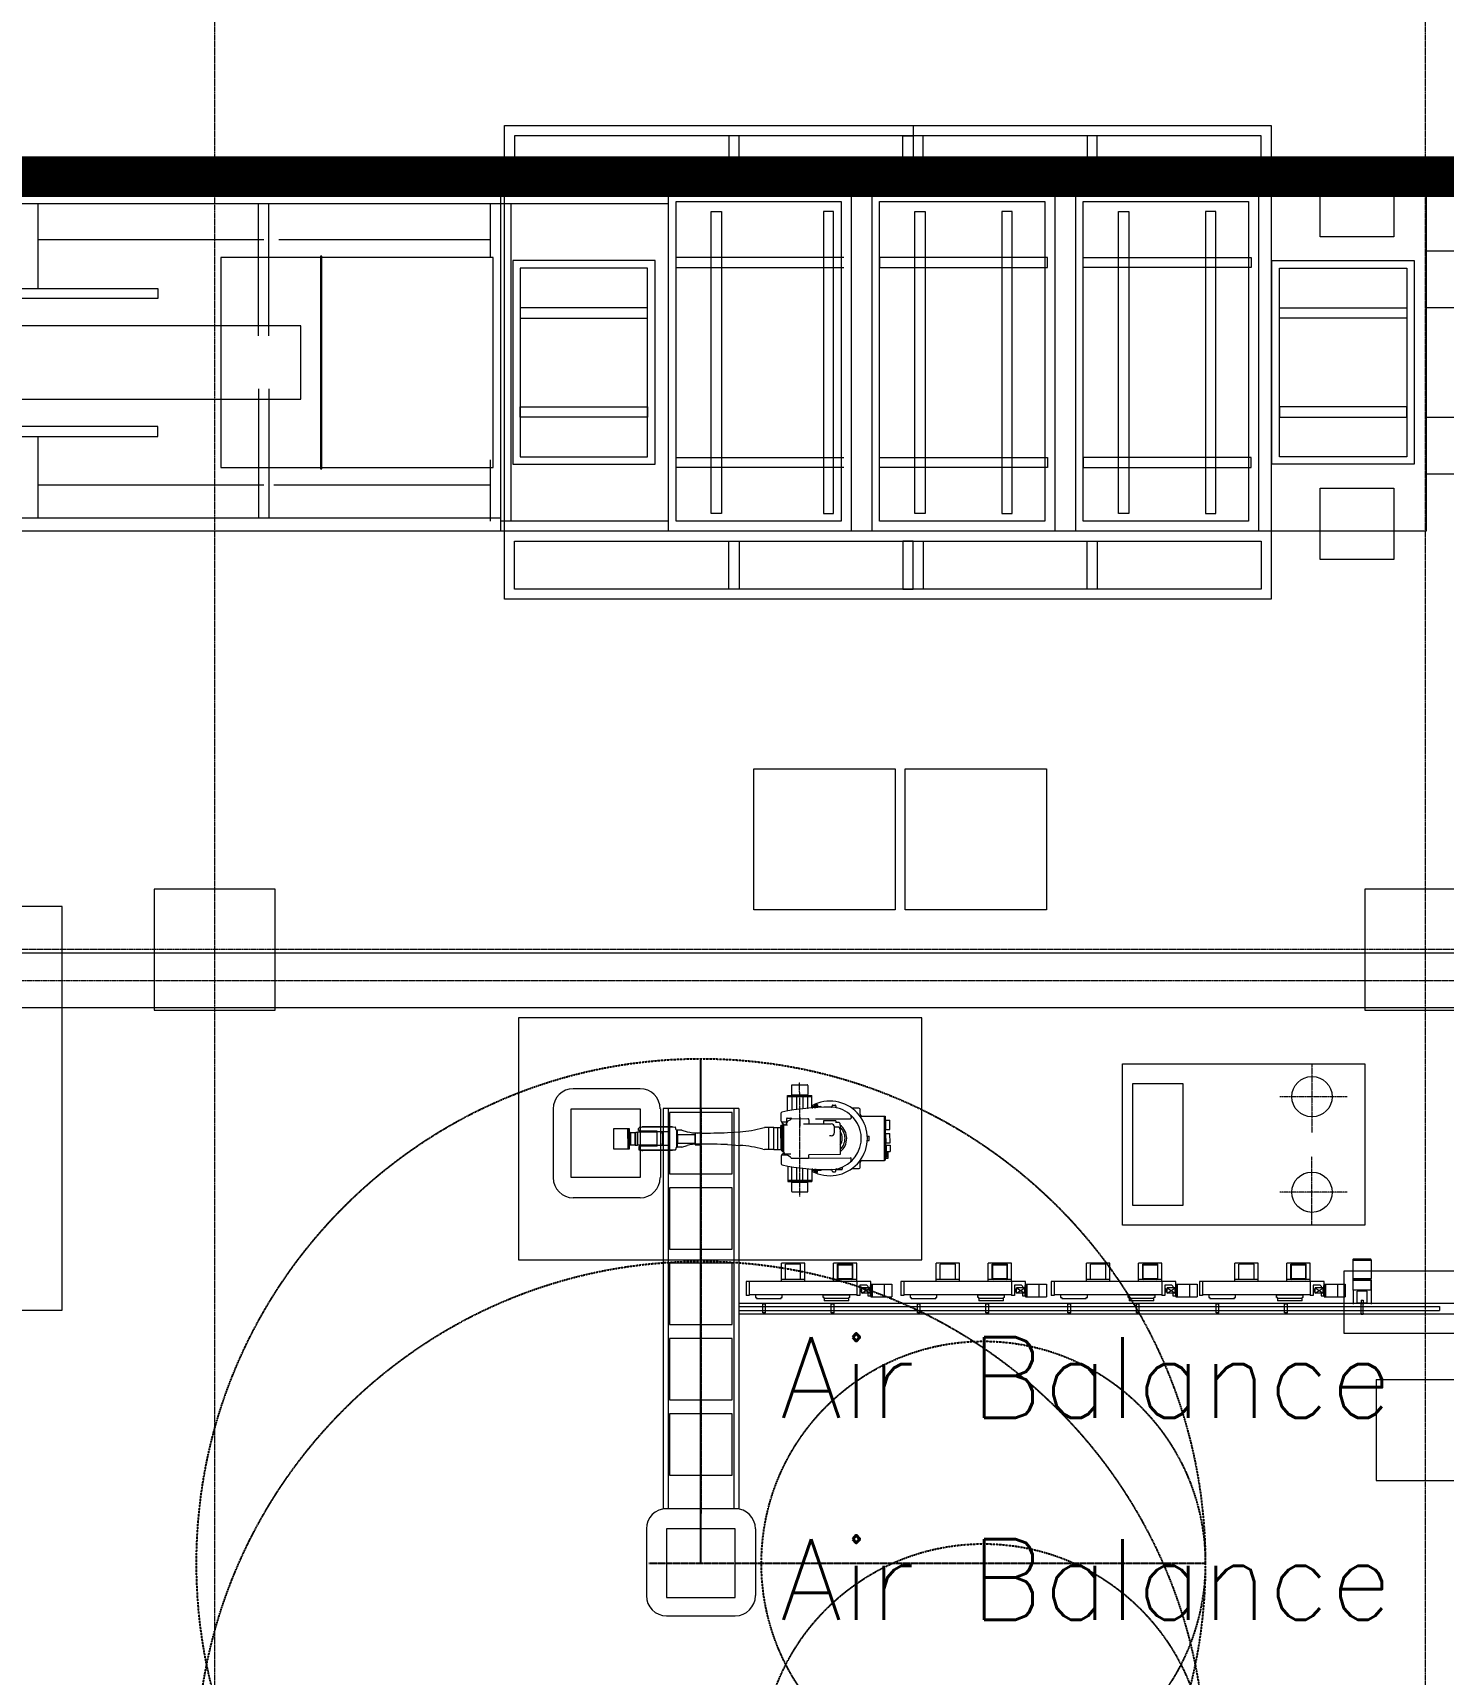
# Model space of a CAD drawing. Extents: x -59767 to 1106559, y -1290 to 1129522.
# Drawn here: x 79307 to 86297, y 285505 to 293638 of the extents above; entities that cross this region are included whole.
import ezdxf

# ---------------------------------------------------------------- set-up
doc = ezdxf.new("R2010")
doc.units = 0
doc.linetypes.add('CENTER', pattern=[2, 1.25, -0.25, 0.25, -0.25])
doc.linetypes.add('HID', pattern=[3, 2, -1])
doc.layers.add('1', color=2, linetype='CONTINUOUS')
for name, color, linetype, lineweight in [('COLUMN', 2, 'CONTINUOUS', 9), ('TEXT', 3, 'CONTINUOUS', 9), ('중간선', 5, 'CONTINUOUS', 9), ('중심선', 1, 'CENTER', 9)]:
    doc.layers.add(name, color=color, linetype=linetype, lineweight=lineweight)
doc.styles.get("Standard").update_dxf_attribs({"font": 'romans.shx', "bigfont": 'whtgtxt.shx'})

# ---------------------------------------------------------------- blocks, each defined once
blk = doc.blocks.new('column600')
at = {"layer": 'COLUMN', "linetype": 'Continuous'}
blk.add_lwpolyline([(-300, -300), (300, -300), (300, 300), (-300, 300)], close=True, dxfattribs=at)

msp = doc.modelspace()

# ---------------------------------------------------------------- linework, layer by layer
at = {"layer": '1', "linetype": 'HID'}
msp.add_line((82618.3, 286054.4), (82618.3, 288554.4, -1), dxfattribs=at)
at = {"layer": '1', "linetype": 'CENTER', "lineweight": -3}
msp.add_line((82360.5, 286054.4), (85118.3, 286054.4), dxfattribs=at)
at = {"layer": '1', "linetype": 'HID', "ltscale": 0.5}
for centre, radius in [((82618.3, 286054.4), 2500), ((82618.3, 285050.5), 2500), ((84018.3, 286054.4), 1100), ((84018.3, 285050.5), 1100)]:
    msp.add_circle(centre, radius, dxfattribs=at)
at = {"layer": '중간선'}
for p, q in [((83669.9, 293177.9), (83669.9, 292840.4)), ((83719.9, 293010.8), (83719.9, 293127.9)), ((83719.9, 292890.4), (83719.9, 293010.8)), ((81626.2, 292790.4), (78567.4, 292790.4)), ((79332.4, 292790.4), (79332.4, 292371.6)), ((80426.2, 292135.7), (80426.2, 292790.4)), ((80476.2, 292135.7), (80476.2, 292790.4)), ((81576.2, 292524.8), (81576.2, 292790.4)), ((81626.2, 291168.5), (81626.2, 292840.4)), ((82457.4, 292790.4), (81626.2, 292790.4)), ((81676.2, 292790.4), (81676.2, 291218.5)), ((82669.9, 291256), (82669.9, 292752.9)), ((82669.9, 292752.9), (82719.9, 292752.9)), ((82719.9, 292752.9), (82719.9, 291256)), ((83226.2, 292752.9), (83226.2, 291256)), ((83276.2, 292752.9), (83226.2, 292752.9)), ((83276.2, 291256), (83276.2, 292752.9)), ((80451.2, 292612.3), (79332.4, 292612.3)), ((81576.2, 292612.3), (80526.2, 292612.3)), ((83326.2, 292524.8), (82494.9, 292524.8)), ((82494.9, 292474.8), (83326.2, 292474.8)), ((81626.2, 291218.5), (81626.2, 291974.8)), ((80426.2, 291873.2), (80426.2, 291232.4)), ((80476.2, 291873.2), (80476.2, 291232.4)), ((79332.4, 291637.3), (79332.4, 291232.4)), ((81576.2, 291218.5), (81576.2, 291521.7)), ((82494.9, 291534.2), (83326.2, 291534.2)), ((83326.2, 291484.2), (82494.9, 291484.2)), ((80451.2, 291396.7), (79332.4, 291396.7)), ((81576.2, 291396.7), (80501.2, 291396.7)), ((82719.9, 291256), (82669.9, 291256)), ((83226.2, 291256), (83276.2, 291256)), ((81626.2, 291232.4), (78567.4, 291232.4)), ((82457.4, 291218.5), (81626.2, 291218.5)), ((83719.9, 291118.5), (83719.9, 290998.2)), ((83719.9, 290998.2), (83719.9, 290881)), ((84708.2, 288529.6), (85908.2, 288529.6)), ((84708.2, 287729.6), (84708.2, 288529.6)), ((85908.2, 288529.6), (85908.2, 287729.6)), ((82316.7, 288406), (81985.9, 288406)), ((83067.7, 288422.4), (83067.8, 288376.4)), ((83069.7, 288424.4), (83145.7, 288424.5)), ((83147.7, 288422.5), (83147.8, 288376.5)), ((83047.8, 288372.4), (83167.8, 288372.6)), ((83047.8, 288372.4), (83167.8, 288372.6)), ((83047.9, 288295.8), (83047.8, 288372.4)), ((83047.8, 288366.4), (83167.8, 288366.6)), ((83148.3, 288372.5), (83067.3, 288372.4)), ((83067.8, 288376.4), (83147.8, 288376.5)), ((83068.3, 288376.4), (83068.3, 288372.4)), ((83068.8, 288372.4), (83068.9, 288299.4)), ((83092.8, 288366.4), (83092.9, 288303)), ((83122.8, 288366.5), (83122.9, 288306.9)), ((83146.8, 288372.5), (83146.9, 288309.4)), ((83147.3, 288376.5), (83147.3, 288372.5)), ((83167.9, 288311.2), (83167.8, 288372.6)), ((83167.9, 288317.1), (83179.9, 288317.1)), ((83179.9, 288326.6), (83180.1, 288326.6)), ((83179.9, 288326.6), (83179.9, 288312.6)), ((83180.9, 288326.6), (83180.9, 288312.6)), ((83184.9, 288326.6), (83184.9, 288312.6)), ((83185.7, 288326.6), (83190.1, 288326.6)), ((83190.9, 288326.6), (83190.9, 288312.6)), ((83194.9, 288326.6), (83194.9, 288313)), ((83195.7, 288326.6), (83195.9, 288326.6)), ((83195.9, 288326.6), (83195.9, 288313)), ((83195.9, 288317.1), (83211.4, 288317.2)), ((83268.9, 288321.8), (83268.9, 288319.6)), ((83271.9, 288324.8), (83283.9, 288324.8)), ((83286.9, 288321.8), (83286.9, 288316.1)), ((81885.9, 288306), (81885.9, 287965.4)), ((82417.4, 288306), (82417.4, 287965.4)), ((82430.8, 288307.5), (82430.8, 286325.5)), ((82805.8, 288307.5), (82430.8, 288307.5)), ((82455.8, 288307.5), (82455.8, 286325.5)), ((82780.8, 288307.5), (82780.8, 286325.5)), ((82805.8, 288307.5), (82805.8, 286325.5)), ((83016, 288245.7), (83016, 288285.6)), ((83019.2, 288241), (83041.7, 288241.1)), ((83019.6, 288238), (83033, 288226.8)), ((83045.7, 288240.8), (83037.8, 288226.8)), ((83043.3, 288257.4), (83043.3, 288237.4)), ((83046.3, 288260.4), (83064.3, 288260.4)), ((83061.7, 288251.6), (83049.4, 288244.5)), ((83067.3, 288257.4), (83067.3, 288257.3)), ((83068, 288257.4), (83148, 288257.5)), ((83108, 288264.8), (83108.1, 288220.9)), ((83153, 288252.5), (83153.1, 288232.5)), ((83179.9, 288314.6), (83195.9, 288314.6)), ((83179.9, 288312.6), (83188.7, 288312.6)), ((83186.7, 288256.6), (83360, 288256.9)), ((83287.8, 288246.8), (83225.8, 288246.7)), ((83225.8, 288246.7), (83225.8, 288243.2)), ((83225.8, 288243.2), (83225.8, 288232.1)), ((83303.5, 288237.8), (83286.7, 288237.8)), ((83287.8, 288246.8), (83287.8, 288243.3)), ((83287.8, 288243.3), (83287.8, 288237.3)), ((83363, 288264.8), (83363, 288259.9)), ((83397.9, 288310), (83366.2, 288309.9)), ((83406.7, 288270), (83528, 288270.2)), ((83408, 288280), (83407.9, 288300)), ((83528.4, 288050.2), (83528, 288270.2)), ((83528, 288269.2), (83531.2, 288269.2)), ((83531.2, 288269.2), (83531.2, 288242.9)), ((83531.2, 288256.6), (83533.2, 288256.6)), ((83531.2, 288242.9), (83531.5, 288072.9)), ((83533.4, 288130.6), (83533.2, 288256.6)), ((83533.2, 288251.7), (83535.5, 288251.7)), ((83535.6, 288200.7), (83535.5, 288251.7)), ((83535.5, 288249.3), (83555.4, 288249.3)), ((83555.5, 288203.2), (83555.4, 288249.3)), ((82264.8, 288207.9), (82184.8, 288207.8)), ((82184.8, 288207.8), (82185, 288107.8)), ((82255.1, 288207.9), (82255.3, 288107.9)), ((82261.1, 288207.9), (82255.1, 288207.9)), ((82261.1, 288207.9), (82261.3, 288107.9)), ((82265, 288107.9), (82264.8, 288207.9)), ((82264.9, 288190.4), (82267.1, 288190.5)), ((82264.9, 288185.4), (82267.1, 288185.5)), ((82267.1, 288190.5), (82267.3, 288125.5)), ((82267.2, 288177), (82267.7, 288177)), ((82267.6, 288182.7), (82271.6, 288182.7)), ((82267.6, 288182.7), (82267.7, 288133.2)), ((82267.7, 288177), (82267.6, 288182.7)), ((82271.6, 288189), (82292.1, 288189)), ((82271.7, 288127), (82271.6, 288189)), ((82292.1, 288189.5), (82296.1, 288189.5)), ((82292.2, 288126.5), (82292.1, 288189.5)), ((82296.1, 288190), (82304.1, 288190)), ((82296.2, 288126), (82296.1, 288190)), ((82399.1, 288190.7), (82304.1, 288190.5)), ((82304.1, 288190.5), (82304.2, 288125.6)), ((82310.6, 288209), (82309.4, 288209)), ((82309.4, 288199), (82309.4, 288209)), ((82310.6, 288199), (82309.4, 288199)), ((82310.6, 288201), (82310.6, 288209.9)), ((82310.6, 288201), (82310.6, 288199)), ((82310.8, 288211.2), (82311.5, 288213.9)), ((82491.4, 288214.9), (82312.3, 288214.5)), ((82400.6, 288196.2), (82313.6, 288196)), ((82323.1, 288214.6), (82327.8, 288217.3)), ((82327.1, 288192.1), (82389.1, 288192.2)), ((82327.1, 288190.5), (82327.1, 288192.1)), ((82475.9, 288217.5), (82327.8, 288217.3)), ((82328.1, 288196.1), (82328.1, 288195.1)), ((82328.1, 288195.1), (82388.1, 288195.2)), ((82328.9, 288195.1), (82328.9, 288192.1)), ((82387.4, 288195.2), (82387.4, 288192.2)), ((82388.1, 288196.2), (82388.1, 288195.2)), ((82389.1, 288190.6), (82389.1, 288192.2)), ((82400.1, 288189.7), (82400.2, 288125.7)), ((82401.6, 288193.7), (82401.6, 288195.2)), ((82465, 288192.8), (82402.6, 288192.7)), ((82428.1, 288182.7), (82428.2, 288133.7)), ((82480.6, 288214.8), (82475.9, 288217.5)), ((82495.5, 288202.1), (82492.2, 288214.3)), ((82497.1, 288200.1), (82497.3, 288116.6)), ((82497.1, 288199.9), (82501.1, 288199.9)), ((82523.9, 288199.9), (82501.1, 288199.9)), ((82501.1, 288199.9), (82501.3, 288116.9)), ((82501.1, 288199.9), (82501.3, 288116.9)), ((82501.3, 288116.9), (82501.1, 288199.9)), ((82523.9, 288199.9), (82550.7, 288192.8)), ((82614.6, 288186.1), (82602.5, 288186.1)), ((82614.6, 288186.1), (82614.9, 288186.1)), ((82750.4, 288188.3), (82812.4, 288192.7)), ((82925.8, 288211.9), (82934.1, 288214.2)), ((82925.8, 288211.9), (82934.1, 288214.2)), ((82979.1, 288214.2), (82934.1, 288214.2)), ((82952.6, 288214.2), (82952.8, 288104.2)), ((82979.3, 288104.2), (82979.1, 288214.2)), ((82980.1, 288201.2), (82979.1, 288201.2)), ((82980.1, 288214.2), (83015.1, 288214.3)), ((82980.1, 288214.2), (83015.1, 288214.3)), ((82980.3, 288104.2), (82980.1, 288214.2)), ((82980.3, 288104.2), (82980.1, 288214.2)), ((82999.6, 288214.3), (83015.1, 288214.3)), ((82999.8, 288104.3), (82999.6, 288214.3)), ((83021.6, 288220.3), (83014.1, 288220.3)), ((83014.1, 288220.3), (83014.1, 288214.3)), ((83014.6, 288220.5), (83021.6, 288220.5)), ((83014.6, 288220.3), (83014.6, 288220.5)), ((83015.1, 288220.5), (83015.1, 288224.3)), ((83021.6, 288224.3), (83015.1, 288224.3)), ((83015.1, 288216.8), (83021.6, 288216.8)), ((83015.1, 288214.3), (83015.1, 288216.8)), ((83015.1, 288214.3), (83015.1, 288216.8)), ((83015.3, 288101.8), (83015.1, 288216.8)), ((83015.1, 288214.3), (83015.3, 288101.8)), ((83028.6, 288225.8), (83021.6, 288225.8)), ((83021.6, 288225.8), (83021.8, 288092.8)), ((83021.6, 288225.8), (83021.8, 288092.8)), ((83028.6, 288226.8), (83047.6, 288226.9)), ((83028.8, 288091.7), (83028.6, 288226.8)), ((83127.4, 288232), (83264.4, 288232.2)), ((83264.5, 288172.2), (83255.5, 288172.2)), ((83280.4, 288188.3), (83280.4, 288216.3)), ((83296.1, 288215.8), (83280.4, 288215.8)), ((83307.7, 288222.8), (83307.8, 288207.2)), ((83308.1, 288203.8), (83308.3, 288079.3)), ((83442.8, 288171.1), (83452.7, 288171.1)), ((83452.7, 288149.1), (83452.7, 288171.1)), ((83533.3, 288200.7), (83535.6, 288200.7)), ((83533.3, 288185.7), (83535.6, 288185.7)), ((83535.6, 288203.2), (83555.5, 288203.2)), ((83535.7, 288134.7), (83535.6, 288185.7)), ((83535.6, 288183.3), (83555.5, 288183.3)), ((83555.6, 288137.2), (83555.5, 288183.3)), ((82185, 288107.8), (82265, 288107.9)), ((82261.3, 288107.9), (82255.3, 288107.9)), ((82265, 288125.4), (82267.3, 288125.5)), ((82267.2, 288139), (82267.7, 288139)), ((82267.7, 288133.2), (82271.7, 288133.2)), ((82271.7, 288127), (82292.2, 288127)), ((82292.2, 288126.5), (82296.2, 288126.5)), ((82296.2, 288126), (82304.2, 288126)), ((82400.2, 288125.7), (82304.2, 288125.5)), ((82310.8, 288118), (82310.8, 288106.2)), ((82311, 288104.9), (82311.7, 288102.1)), ((82491.6, 288101.9), (82312.5, 288101.5)), ((82400.8, 288121.2), (82313.8, 288121)), ((82323.3, 288101.6), (82328, 288098.9)), ((82327.2, 288125.6), (82327.3, 288124.1)), ((82327.3, 288124.1), (82389.3, 288124.2)), ((82476.1, 288099.1), (82328, 288098.9)), ((82328.3, 288124.1), (82328.3, 288121.1)), ((82388.3, 288124.2), (82388.3, 288121.2)), ((82389.2, 288125.7), (82389.3, 288124.2)), ((82401.8, 288122.7), (82401.8, 288122.2)), ((82465.1, 288123.8), (82402.8, 288123.7)), ((82480.8, 288101.8), (82476.1, 288099.1)), ((82495.6, 288114.6), (82492.4, 288102.5)), ((82497.3, 288116.9), (82501.3, 288116.9)), ((82524, 288116.9), (82501.3, 288116.9)), ((82524, 288116.9), (82550.8, 288124.1)), ((82614.7, 288131.1), (82602.6, 288131.1)), ((82750.5, 288129.4), (82812.5, 288125.2)), ((82926, 288106.4), (82934.3, 288104.2)), ((82979.3, 288104.2), (82934.3, 288104.2)), ((82980.3, 288117.2), (82979.3, 288117.2)), ((82980.3, 288104.2), (83015.3, 288104.3)), ((83015.3, 288101.8), (83021.8, 288101.8)), ((83016.3, 288072.9), (83016.4, 288033.2)), ((83018.6, 288077.6), (83046.2, 288077.6)), ((83019.9, 288080.6), (83030.7, 288089.7)), ((83028.8, 288092.8), (83021.8, 288092.8)), ((83028.8, 288092.8), (83021.8, 288092.8)), ((83030.8, 288088.8), (83030.8, 288081.3)), ((83063.8, 288081.4), (83030.8, 288081.3)), ((83046, 288077.9), (83044, 288081.4)), ((83062.1, 288067.1), (83049.7, 288074.2)), ((83308.3, 288079.3), (83153.3, 288079)), ((83153.4, 288066.5), (83153.3, 288079)), ((83442.9, 288149.1), (83452.7, 288149.1)), ((83531.4, 288130.6), (83533.4, 288130.6)), ((83531.4, 288127.7), (83535.7, 288127.7)), ((83531.5, 288092.7), (83535.8, 288092.7)), ((83531.5, 288088.2), (83538.5, 288088.2)), ((83531.5, 288082.7), (83538.5, 288082.7)), ((83531.5, 288072.9), (83531.6, 288051.2)), ((83531.5, 288071.7), (83538.5, 288071.8)), ((83533, 288127.7), (83533.1, 288092.7)), ((83533.4, 288134.7), (83535.7, 288134.7)), ((83535.7, 288137.2), (83555.6, 288137.2)), ((83535.7, 288127.7), (83535.8, 288092.7)), ((83535.8, 288126.2), (83555.7, 288126.3)), ((83535.8, 288094.2), (83555.7, 288094.3)), ((83535.8, 288092.8), (83546.5, 288092.8)), ((83538.5, 288088.2), (83538.6, 288066.3)), ((83538.5, 288085), (83546.5, 288085.1)), ((83538.5, 288083.2), (83538.5, 288077.2)), ((83546.5, 288077.3), (83546.5, 288092.8)), ((83546.6, 288061.7), (83546.5, 288077.3)), ((83555.7, 288126.3), (83555.7, 288094.3)), ((83048.4, 288022.9), (83048.6, 287946.4)), ((83068.4, 288061.4), (83148.4, 288061.5)), ((83069.6, 287946.4), (83069.4, 288019.4)), ((83093.6, 287952.4), (83093.4, 288015.8)), ((83123.6, 287952.5), (83123.5, 288012.1)), ((83147.6, 287946.5), (83147.5, 288009.7)), ((83151.4, 288062.5), (83360.4, 288062.9)), ((83168.5, 288008), (83168.6, 287946.6)), ((83168.5, 288002.1), (83180.5, 288002.1)), ((83180.5, 287992.6), (83180.5, 288006.6)), ((83180.5, 288006.6), (83189.2, 288006.6)), ((83180.5, 288004.6), (83196.5, 288004.6)), ((83180.5, 287992.6), (83180.7, 287992.6)), ((83181.5, 287992.6), (83181.5, 288006.6)), ((83185.5, 287992.6), (83185.5, 288006.6)), ((83186.3, 287992.6), (83190.7, 287992.6)), ((83191.5, 287992.6), (83191.5, 288006.6)), ((83195.5, 287992.6), (83195.5, 288006.3)), ((83196.3, 287992.6), (83196.5, 287992.6)), ((83196.5, 287992.6), (83196.5, 288006.2)), ((83196.5, 288002.1), (83212, 288002.2)), ((83267.6, 288003.8), (83215.5, 288003.7)), ((83265.5, 288004.8), (83216.3, 288004.7)), ((83269.5, 287997.8), (83269.5, 287999.9)), ((83272.5, 287994.8), (83284.5, 287994.8)), ((83314.5, 288003.8), (83287.5, 288003.8)), ((83287.5, 287997.8), (83287.5, 288003.4)), ((83315.5, 288004.8), (83287.6, 288004.8)), ((83314.5, 288004.8), (83314.5, 288003.8)), ((83318.5, 288014.1), (83318.5, 288007.8)), ((83363.4, 288055), (83363.4, 288059.9)), ((83366.7, 288009.9), (83398.5, 288010)), ((83407.1, 288050), (83528.4, 288050.2)), ((83408.4, 288020), (83408.4, 288040)), ((83528.4, 288051.2), (83531.6, 288051.2)), ((83531.6, 288066.3), (83538.6, 288066.3)), ((83531.6, 288061.6), (83546.6, 288061.7)), ((83538.6, 288069.4), (83546.6, 288069.5)), ((83048.6, 287952.4), (83168.6, 287952.6)), ((83048.6, 287946.4), (83168.6, 287946.6)), ((83048.6, 287946.4), (83168.6, 287946.6)), ((83068.6, 287942.4), (83148.6, 287942.5)), ((83068.7, 287896.4), (83068.6, 287942.4)), ((83069.1, 287942.4), (83069.1, 287946.4)), ((83148.1, 287942.5), (83148.1, 287946.5)), ((83148.7, 287896.5), (83148.6, 287942.5)), ((82316.7, 287865.4), (81985.9, 287865.4)), ((83070.7, 287894.4), (83146.7, 287894.5)), ((85908.2, 287729.6), (84708.2, 287729.6)), ((83017.7, 287451), (83017.7, 287541)), ((83132.7, 287541), (83017.7, 287541)), ((83037.7, 287461), (83037.7, 287536)), ((83112.7, 287536), (83037.7, 287536)), ((83112.7, 287461), (83112.7, 287536)), ((83132.7, 287451), (83132.7, 287541)), ((83390.9, 287541), (83275.9, 287541)), ((83275.9, 287451), (83275.9, 287541)), ((83295.9, 287461), (83295.9, 287536)), ((83370.9, 287536), (83295.9, 287536)), ((83298.2, 287465.6), (83298.2, 287531.4)), ((83300.5, 287533.7), (83366.3, 287533.7)), ((83368.6, 287531.4), (83368.6, 287465.6)), ((83370.9, 287461), (83370.9, 287536)), ((83390.9, 287451), (83390.9, 287541)), ((83784.4, 287451), (83784.4, 287541)), ((83899.4, 287541), (83784.4, 287541)), ((83804.4, 287461), (83804.4, 287536)), ((83879.4, 287536), (83804.4, 287536)), ((83879.4, 287461), (83879.4, 287536)), ((83899.4, 287451), (83899.4, 287541)), ((84157.5, 287541), (84042.5, 287541)), ((84042.5, 287451), (84042.5, 287541)), ((84062.5, 287461), (84062.5, 287536)), ((84137.5, 287536), (84062.5, 287536)), ((84064.8, 287465.6), (84064.8, 287531.4)), ((84067.1, 287533.7), (84132.9, 287533.7)), ((84135.2, 287531.4), (84135.2, 287465.6)), ((84137.5, 287461), (84137.5, 287536)), ((84157.5, 287451), (84157.5, 287541)), ((84529.9, 287451), (84529.9, 287541)), ((84644.9, 287541), (84529.9, 287541)), ((84549.9, 287461), (84549.9, 287536)), ((84624.9, 287536), (84549.9, 287536)), ((84624.9, 287461), (84624.9, 287536)), ((84644.9, 287451), (84644.9, 287541)), ((84903, 287541), (84788, 287541)), ((84788, 287451), (84788, 287541)), ((84808, 287461), (84808, 287536)), ((84883, 287536), (84808, 287536)), ((84810.3, 287465.6), (84810.3, 287531.4)), ((84812.6, 287533.7), (84878.4, 287533.7)), ((84880.7, 287531.4), (84880.7, 287465.6)), ((84883, 287461), (84883, 287536)), ((84903, 287451), (84903, 287541)), ((85264.7, 287451), (85264.7, 287541)), ((85379.7, 287541), (85264.7, 287541)), ((85284.7, 287461), (85284.7, 287536)), ((85359.7, 287536), (85284.7, 287536)), ((85359.7, 287461), (85359.7, 287536)), ((85379.7, 287451), (85379.7, 287541)), ((85637.8, 287541), (85522.8, 287541)), ((85522.8, 287451), (85522.8, 287541)), ((85542.8, 287461), (85542.8, 287536)), ((85617.8, 287536), (85542.8, 287536)), ((85545.1, 287465.6), (85545.1, 287531.4)), ((85547.4, 287533.7), (85613.2, 287533.7)), ((85615.5, 287531.4), (85615.5, 287465.6)), ((85617.8, 287461), (85617.8, 287536)), ((85637.8, 287451), (85637.8, 287541)), ((85851, 287464.7), (85851, 287556.7)), ((85851, 287556.7), (85940, 287556.7)), ((85851.5, 287560.7), (85853.5, 287562.7)), ((85851.5, 287556.7), (85851.5, 287560.7)), ((85851.5, 287560.7), (85939.5, 287560.7)), ((85853.5, 287562.7), (85937.5, 287562.7)), ((85937.5, 287562.7), (85939.5, 287560.7)), ((85939.5, 287560.7), (85939.5, 287556.7)), ((85940, 287556.7), (85940, 287464.7)), ((83258.9, 287451), (82842.1, 287451)), ((82842.1, 287451), (82842.1, 287382)), ((82857.1, 287451), (82857.1, 287382)), ((83132.7, 287461), (83017.7, 287461)), ((83132.7, 287451), (83017.7, 287451)), ((83460.9, 287451), (83258.9, 287451)), ((83390.9, 287461), (83275.9, 287461)), ((83390.9, 287451), (83275.9, 287451)), ((83366.3, 287463.3), (83300.5, 287463.3)), ((83390.9, 287451), (83390.9, 287382)), ((83405.9, 287433), (83405.9, 287382)), ((83440.9, 287433), (83405.9, 287433)), ((83445.9, 287428), (83440.9, 287433)), ((83445.9, 287428), (83445.9, 287418.5)), ((83457.9, 287431), (83460.9, 287431)), ((83457.9, 287431), (83457.9, 287381)), ((83459.9, 287430.8), (83468.2, 287430.8)), ((83460.9, 287379), (83460.9, 287451)), ((83460.9, 287437), (83460.9, 287375)), ((83460.9, 287437), (83565.4, 287437)), ((83466.9, 287437), (83466.9, 287375)), ((83527.4, 287437), (83527.4, 287375)), ((83565.4, 287437), (83565.4, 287375)), ((84025.5, 287451), (83608.7, 287451)), ((83608.7, 287451), (83608.7, 287382)), ((83623.7, 287451), (83623.7, 287382)), ((83899.4, 287461), (83784.4, 287461)), ((83899.4, 287451), (83784.4, 287451)), ((84227.5, 287451), (84025.5, 287451)), ((84157.5, 287461), (84042.5, 287461)), ((84157.5, 287451), (84042.5, 287451)), ((84132.9, 287463.3), (84067.1, 287463.3)), ((84157.5, 287451), (84157.5, 287382)), ((84172.5, 287433), (84172.5, 287382)), ((84207.5, 287433), (84172.5, 287433)), ((84212.5, 287428), (84207.5, 287433)), ((84212.5, 287428), (84212.5, 287418.5)), ((84224.5, 287431), (84227.5, 287431)), ((84224.5, 287431), (84224.5, 287381)), ((84226.5, 287430.8), (84234.8, 287430.8)), ((84227.5, 287379), (84227.5, 287451)), ((84227.5, 287437), (84227.5, 287375)), ((84227.5, 287437), (84332, 287437)), ((84233.5, 287437), (84233.5, 287375)), ((84294, 287437), (84294, 287375)), ((84332, 287437), (84332, 287375)), ((84771, 287451), (84354.2, 287451)), ((84354.2, 287451), (84354.2, 287382)), ((84369.2, 287451), (84369.2, 287382)), ((84644.9, 287461), (84529.9, 287461)), ((84644.9, 287451), (84529.9, 287451)), ((84973, 287451), (84771, 287451)), ((84903, 287461), (84788, 287461)), ((84903, 287451), (84788, 287451)), ((84878.4, 287463.3), (84812.6, 287463.3)), ((84903, 287451), (84903, 287382)), ((84918, 287433), (84918, 287382)), ((84953, 287433), (84918, 287433)), ((84958, 287428), (84953, 287433)), ((84958, 287428), (84958, 287418.5)), ((84970, 287431), (84973, 287431)), ((84970, 287431), (84970, 287381)), ((84972, 287430.8), (84980.3, 287430.8)), ((84973, 287379), (84973, 287451)), ((84973, 287437), (84973, 287375)), ((84973, 287437), (85077.5, 287437)), ((84979, 287437), (84979, 287375)), ((85039.5, 287437), (85039.5, 287375)), ((85077.5, 287437), (85077.5, 287375)), ((85505.8, 287451), (85089, 287451)), ((85089, 287451), (85089, 287382)), ((85104, 287451), (85104, 287382)), ((85379.7, 287461), (85264.7, 287461)), ((85379.7, 287451), (85264.7, 287451)), ((85707.8, 287451), (85505.8, 287451)), ((85637.8, 287461), (85522.8, 287461)), ((85637.8, 287451), (85522.8, 287451)), ((85613.2, 287463.3), (85547.4, 287463.3)), ((85637.8, 287451), (85637.8, 287382)), ((85652.8, 287433), (85652.8, 287382)), ((85687.8, 287433), (85652.8, 287433)), ((85692.8, 287428), (85687.8, 287433)), ((85692.8, 287428), (85692.8, 287418.5)), ((85704.8, 287431), (85707.8, 287431)), ((85704.8, 287431), (85704.8, 287381)), ((85706.8, 287430.8), (85715.1, 287430.8)), ((85707.8, 287379), (85707.8, 287451)), ((85707.8, 287437), (85707.8, 287375)), ((85707.8, 287437), (85812.3, 287437)), ((85713.8, 287437), (85713.8, 287375)), ((85774.3, 287437), (85774.3, 287375)), ((85812.3, 287437), (85812.3, 287375)), ((85850.5, 287457.7), (85850.5, 287464.7)), ((85850.5, 287464.7), (85940.5, 287464.7)), ((85940.5, 287457.7), (85850.5, 287457.7)), ((85850.5, 287407.7), (85850.5, 287456.7)), ((85850.5, 287456.7), (85940.5, 287456.7)), ((85851.5, 287456.7), (85851.5, 287457.7)), ((85851.5, 287457.7), (85939.5, 287457.7)), ((85939.5, 287456.7), (85939.5, 287457.7)), ((85940.5, 287457.7), (85940.5, 287464.7)), ((85940.5, 287407.7), (85940.5, 287456.7)), ((85940.5, 287456.7), (85940.5, 287407.7)), ((82857.1, 287382), (82842.1, 287382)), ((83390.9, 287385), (82857.1, 287385)), ((83021.8, 287384), (82888.8, 287384)), ((82888.8, 287384), (82888.8, 287372)), ((82888.8, 287372), (82894.3, 287372)), ((82894.3, 287372), (82894.3, 287367)), ((82894.3, 287367), (83016.3, 287367)), ((83016.3, 287372), (83021.8, 287372)), ((83016.3, 287367), (83016.3, 287372)), ((83021.8, 287372), (83021.8, 287384)), ((83224.1, 287384), (83357.1, 287384)), ((83224.1, 287372), (83224.1, 287384)), ((83229.6, 287372), (83224.1, 287372)), ((83229.6, 287367), (83229.6, 287372)), ((83351.6, 287367), (83229.6, 287367)), ((83229.6, 287367), (83229.6, 287355)), ((83351.6, 287355), (83229.6, 287355)), ((83357.1, 287372), (83351.6, 287372)), ((83351.6, 287367), (83351.6, 287372)), ((83351.6, 287355), (83351.6, 287367)), ((83357.1, 287372), (83357.1, 287384)), ((83405.9, 287382), (83390.9, 287382)), ((83409.9, 287414), (83405.9, 287414)), ((83409.9, 287398), (83405.9, 287398)), ((83409.9, 287414), (83409.9, 287398)), ((83416.4, 287410), (83409.9, 287410)), ((83416.4, 287402), (83409.9, 287402)), ((83416.4, 287393.5), (83416.4, 287418.5)), ((83416.4, 287393.5), (83456.4, 287418.5)), ((83416.4, 287418.5), (83456.4, 287393.5)), ((83445.9, 287393.5), (83445.9, 287379)), ((83445.9, 287379), (83460.9, 287379)), ((83456.4, 287393.5), (83456.4, 287418.5)), ((83456.4, 287413), (83457.9, 287413)), ((83456.4, 287399), (83457.9, 287399)), ((83457.9, 287381), (83460.9, 287381)), ((83460.9, 287375), (83565.4, 287375)), ((83623.7, 287382), (83608.7, 287382)), ((84157.5, 287385), (83623.7, 287385)), ((83788.4, 287384), (83655.4, 287384)), ((83655.4, 287384), (83655.4, 287372)), ((83655.4, 287372), (83660.9, 287372)), ((83660.9, 287372), (83660.9, 287367)), ((83660.9, 287367), (83782.9, 287367)), ((83782.9, 287372), (83788.4, 287372)), ((83782.9, 287367), (83782.9, 287372)), ((83788.4, 287372), (83788.4, 287384)), ((83990.7, 287384), (84123.7, 287384)), ((83990.7, 287372), (83990.7, 287384)), ((83996.2, 287372), (83990.7, 287372)), ((83996.2, 287367), (83996.2, 287372)), ((84118.2, 287367), (83996.2, 287367)), ((83996.2, 287367), (83996.2, 287355)), ((84118.2, 287355), (83996.2, 287355)), ((84123.7, 287372), (84118.2, 287372)), ((84118.2, 287367), (84118.2, 287372)), ((84118.2, 287355), (84118.2, 287367)), ((84123.7, 287372), (84123.7, 287384)), ((84172.5, 287382), (84157.5, 287382)), ((84176.5, 287414), (84172.5, 287414)), ((84176.5, 287398), (84172.5, 287398)), ((84176.5, 287414), (84176.5, 287398)), ((84183, 287410), (84176.5, 287410)), ((84183, 287402), (84176.5, 287402)), ((84183, 287393.5), (84183, 287418.5)), ((84183, 287393.5), (84223, 287418.5)), ((84183, 287418.5), (84223, 287393.5)), ((84212.5, 287393.5), (84212.5, 287379)), ((84212.5, 287379), (84227.5, 287379)), ((84223, 287393.5), (84223, 287418.5)), ((84223, 287413), (84224.5, 287413)), ((84223, 287399), (84224.5, 287399)), ((84224.5, 287381), (84227.5, 287381)), ((84227.5, 287375), (84332, 287375)), ((84369.2, 287382), (84354.2, 287382)), ((84903, 287385), (84369.2, 287385)), ((84533.9, 287384), (84400.9, 287384)), ((84400.9, 287384), (84400.9, 287372)), ((84400.9, 287372), (84406.4, 287372)), ((84406.4, 287372), (84406.4, 287367)), ((84406.4, 287367), (84528.4, 287367)), ((84528.4, 287372), (84533.9, 287372)), ((84528.4, 287367), (84528.4, 287372)), ((84533.9, 287372), (84533.9, 287384)), ((84736.2, 287384), (84869.2, 287384)), ((84736.2, 287372), (84736.2, 287384)), ((84741.7, 287372), (84736.2, 287372)), ((84741.7, 287367), (84741.7, 287372)), ((84863.7, 287367), (84741.7, 287367)), ((84741.7, 287367), (84741.7, 287355)), ((84863.7, 287355), (84741.7, 287355)), ((84869.2, 287372), (84863.7, 287372)), ((84863.7, 287367), (84863.7, 287372)), ((84863.7, 287355), (84863.7, 287367)), ((84869.2, 287372), (84869.2, 287384)), ((84918, 287382), (84903, 287382)), ((84922, 287414), (84918, 287414)), ((84922, 287398), (84918, 287398)), ((84922, 287414), (84922, 287398)), ((84928.5, 287410), (84922, 287410)), ((84928.5, 287402), (84922, 287402)), ((84928.5, 287393.5), (84928.5, 287418.5)), ((84928.5, 287393.5), (84968.5, 287418.5)), ((84928.5, 287418.5), (84968.5, 287393.5)), ((84958, 287393.5), (84958, 287379)), ((84958, 287379), (84973, 287379)), ((84968.5, 287393.5), (84968.5, 287418.5)), ((84968.5, 287413), (84970, 287413)), ((84968.5, 287399), (84970, 287399)), ((84970, 287381), (84973, 287381)), ((84973, 287375), (85077.5, 287375)), ((85104, 287382), (85089, 287382)), ((85637.8, 287385), (85104, 287385)), ((85268.7, 287384), (85135.7, 287384)), ((85135.7, 287384), (85135.7, 287372)), ((85135.7, 287372), (85141.2, 287372)), ((85141.2, 287372), (85141.2, 287367)), ((85141.2, 287367), (85263.2, 287367)), ((85263.2, 287372), (85268.7, 287372)), ((85263.2, 287367), (85263.2, 287372)), ((85268.7, 287372), (85268.7, 287384)), ((85471, 287384), (85604, 287384)), ((85471, 287372), (85471, 287384)), ((85476.5, 287372), (85471, 287372)), ((85476.5, 287367), (85476.5, 287372)), ((85598.5, 287367), (85476.5, 287367)), ((85476.5, 287367), (85476.5, 287355)), ((85598.5, 287355), (85476.5, 287355)), ((85604, 287372), (85598.5, 287372)), ((85598.5, 287367), (85598.5, 287372)), ((85598.5, 287355), (85598.5, 287367)), ((85604, 287372), (85604, 287384)), ((85652.8, 287382), (85637.8, 287382)), ((85656.8, 287414), (85652.8, 287414)), ((85656.8, 287398), (85652.8, 287398)), ((85656.8, 287414), (85656.8, 287398)), ((85663.3, 287410), (85656.8, 287410)), ((85663.3, 287402), (85656.8, 287402)), ((85663.3, 287393.5), (85663.3, 287418.5)), ((85663.3, 287393.5), (85703.3, 287418.5)), ((85663.3, 287418.5), (85703.3, 287393.5)), ((85692.8, 287393.5), (85692.8, 287379)), ((85692.8, 287379), (85707.8, 287379)), ((85703.3, 287393.5), (85703.3, 287418.5)), ((85703.3, 287413), (85704.8, 287413)), ((85703.3, 287399), (85704.8, 287399)), ((85704.8, 287381), (85707.8, 287381)), ((85707.8, 287375), (85812.3, 287375)), ((85850.5, 287407.7), (85850.5, 287338.5)), ((85940.5, 287407.7), (85850.5, 287407.7)), ((85870.5, 287342.7), (85870.5, 287402.7)), ((85920.5, 287402.7), (85870.5, 287402.7)), ((85920.5, 287342.7), (85870.5, 287342.7)), ((85891, 287358.5), (85900, 287358.5)), ((85891, 287358.5), (85891, 287338.5)), ((85900, 287358.5), (85900, 287338.5)), ((85920.5, 287342.7), (85920.5, 287402.7)), ((85940.5, 287407.7), (85940.5, 287338.5)), ((82805.8, 287326.5), (86279.7, 287326.5)), ((82805.8, 287306.5), (86279.7, 287306.5)), ((82939, 287338), (82924.5, 287338)), ((82924.5, 287295), (82924.5, 287338)), ((82939, 287295), (82924.5, 287295)), ((82939, 287295), (82939, 287338)), ((83279, 287338), (83264.5, 287338)), ((83264.5, 287295), (83264.5, 287338)), ((83279, 287295), (83264.5, 287295)), ((83279, 287295), (83279, 287338)), ((83705.6, 287338), (83691.1, 287338)), ((83691.1, 287295), (83691.1, 287338)), ((83705.6, 287295), (83691.1, 287295)), ((83705.6, 287295), (83705.6, 287338)), ((84045.6, 287338), (84031.1, 287338)), ((84031.1, 287295), (84031.1, 287338)), ((84045.6, 287295), (84031.1, 287295)), ((84045.6, 287295), (84045.6, 287338)), ((84451.1, 287338), (84436.6, 287338)), ((84436.6, 287295), (84436.6, 287338)), ((84451.1, 287295), (84436.6, 287295)), ((84451.1, 287295), (84451.1, 287338)), ((84791.1, 287338), (84776.6, 287338)), ((84776.6, 287295), (84776.6, 287338)), ((84791.1, 287295), (84776.6, 287295)), ((84791.1, 287295), (84791.1, 287338)), ((85185.9, 287338), (85171.4, 287338)), ((85171.4, 287295), (85171.4, 287338)), ((85185.9, 287295), (85171.4, 287295)), ((85185.9, 287295), (85185.9, 287338)), ((85525.9, 287338), (85511.4, 287338)), ((85511.4, 287295), (85511.4, 287338)), ((85525.9, 287295), (85511.4, 287295)), ((85525.9, 287295), (85525.9, 287338)), ((85891, 287294.5), (85891, 287338.5)), ((85891, 287294.5), (85891, 287289.5)), ((85891, 287289.5), (85900, 287289.5)), ((85900, 287294.5), (85900, 287338.5)), ((85900, 287294.5), (85900, 287289.5)), ((86279.7, 287326.5), (86279.7, 287306.5)), ((85965.3, 286964.5), (86765.3, 286964.5)), ((85965.3, 286464.5), (86765.3, 286464.5)), ((82430.8, 286325.5), (82805.8, 286325.5)), ((82448, 286325.5), (82788.6, 286325.5)), ((82348, 286224.8), (82348, 285894)), ((82888.6, 286224.8), (82888.6, 285894)), ((82448, 285794), (82788.6, 285794))]:
    msp.add_line(p, q, dxfattribs=at)
at = {"layer": '중간선', "ltscale": 20}
for p, q in [((83456.4, 287418.5), (83416.4, 287418.5)), ((83456.4, 287393.5), (83416.4, 287393.5)), ((84223, 287418.5), (84183, 287418.5)), ((84223, 287393.5), (84183, 287393.5)), ((84968.5, 287418.5), (84928.5, 287418.5)), ((84968.5, 287393.5), (84928.5, 287393.5)), ((85703.3, 287418.5), (85663.3, 287418.5)), ((85703.3, 287393.5), (85663.3, 287393.5))]:
    msp.add_line(p, q, dxfattribs=at)
at = {"layer": '중간선'}
for points in [[(81644.9, 293177.9), (85444.9, 293177.9), (85444.9, 290831), (81644.9, 290831)], [(81694.9, 292890.4), (85394.9, 292890.4), (85394.9, 293127.9), (81694.9, 293127.9)], [(82757.4, 292890.4), (82807.4, 292890.4), (82807.4, 293127.9), (82757.4, 293127.9)], [(83669.9, 292890.4), (83619.9, 292890.4), (83619.9, 293127.9), (83669.9, 293127.9)], [(84532.4, 292890.4), (84582.4, 292890.4), (84582.4, 293127.9), (84532.4, 293127.9)], [(85686.8, 292981), (86052, 292981), (86052, 292627.8), (85686.8, 292627.8)], [(86213.7, 291168.5), (76492.4, 291168.5), (76492.4, 292840.4), (86213.7, 292840.4)], [(82457.4, 292840.4), (83363.7, 292840.4), (83363.7, 291168.5), (82457.4, 291168.5)], [(82494.9, 292802.9), (83313.7, 292802.9), (83313.7, 291218.5), (82494.9, 291218.5)], [(83466.8, 292840.4), (84373.1, 292840.4), (84373.1, 291168.5), (83466.8, 291168.5)], [(83504.3, 292802.9), (84323.1, 292802.9), (84323.1, 291218.5), (83504.3, 291218.5)], [(84476.2, 292840.4), (85382.4, 292840.4), (85382.4, 291168.5), (84476.2, 291168.5)], [(84513.7, 292802.9), (85332.4, 292802.9), (85332.4, 291218.5), (84513.7, 291218.5)], [(83729.3, 292752.9), (83729.3, 291256), (83679.3, 291256), (83679.3, 292752.9)], [(84110.6, 292752.9), (84110.6, 291256), (84160.6, 291256), (84160.6, 292752.9)], [(84738.7, 292752.9), (84738.7, 291256), (84688.7, 291256), (84688.7, 292752.9)], [(85119.9, 292752.9), (85119.9, 291256), (85169.9, 291256), (85169.9, 292752.9)], [(86213.7, 291452.9), (88332.3, 291453.2), (88332.3, 292556.3), (86213.7, 292556)], [(80238.7, 291484.2), (81588.7, 291484.2), (81588.7, 292524.8), (80238.7, 292524.8)], [(80738.7, 292531.1), (80732.4, 292531.1), (80732.4, 291477.9), (80738.7, 291477.9)], [(82391.8, 292509.2), (81685.6, 292509.2), (81685.6, 291499.8), (82391.8, 291499.8)], [(82354.3, 292471.7), (81723.1, 292471.7), (81723.1, 291537.3), (82354.3, 291537.3)], [(83504.3, 292474.8), (84335.6, 292474.8), (84335.6, 292524.8), (83504.3, 292524.8)], [(85344.9, 292474.8), (84513.7, 292474.8), (84513.7, 292524.8), (85344.9, 292524.8)], [(86154.3, 291499.8), (85448.1, 291499.8), (85448.1, 292509.2), (86154.3, 292509.2)], [(85485.6, 292471.7), (86116.8, 292471.7), (86116.8, 291537.3), (85485.6, 291537.3)], [(78567.4, 292321.7), (78567.4, 292371.7), (79926.2, 292371.7), (79926.2, 292321.7)], [(81723.1, 292224.8), (82354.3, 292224.8), (82354.3, 292274.8), (81723.1, 292274.8)], [(86116.8, 292224.8), (85485.6, 292224.8), (85485.6, 292274.8), (86116.8, 292274.8)], [(86213.8, 291734.1), (88282.3, 291734.1), (88282.3, 292274.7), (86213.7, 292274.7)], [(79201.3, 291823.2), (80635.6, 291823.2), (80635.6, 292185.7), (79201.3, 292185.7)], [(81723.1, 291784.2), (82354.3, 291784.2), (82354.3, 291734.2), (81723.1, 291734.2)], [(86116.8, 291784.2), (85485.6, 291784.2), (85485.6, 291734.2), (86116.8, 291734.2)], [(78567.4, 291687.3), (78567.4, 291637.3), (79926.2, 291637.3), (79926.2, 291687.3)], [(83504.3, 291534.2), (84335.6, 291534.2), (84335.6, 291484.2), (83504.3, 291484.2)], [(85344.9, 291534.2), (84513.7, 291534.2), (84513.7, 291484.2), (85344.9, 291484.2)], [(86052, 291027.9), (85686.8, 291027.9), (85686.8, 291381.2), (86052, 291381.2)], [(81694.9, 291118.5), (85394.9, 291118.5), (85394.9, 290881), (81694.9, 290881)], [(82757.4, 291118.5), (82807.4, 291118.5), (82807.4, 290881), (82757.4, 290881)], [(83669.9, 291118.5), (83619.9, 291118.5), (83619.9, 290881), (83669.9, 290881)], [(84532.4, 291118.5), (84582.4, 291118.5), (84582.4, 290881), (84532.4, 290881)], [(82880.6, 289991.7), (83580.6, 289991.7), (83580.6, 289291.7), (82880.6, 289291.7)], [(83630.6, 289991.7), (84330.6, 289991.7), (84330.6, 289291.7), (83630.6, 289291.7)], [(79451.8, 289308), (78251.8, 289308), (78251.8, 287308), (79451.8, 287308)], [(78983.7, 288807.8), (88767.3, 288807.8), (88767.3, 289077.8), (78983.7, 289077.8)], [(83713.9, 287557.4), (83713.9, 288757.4), (81713.9, 288757.4), (81713.9, 287557.4)], [(85008.2, 288429.3), (84758.2, 288429.3), (84758.2, 287829.3), (85008.2, 287829.3)], [(81975.9, 288306), (82316.7, 288306), (82316.7, 287965.4), (81975.9, 287965.4)], [(82462.5, 287984), (82773.3, 287984), (82773.3, 288287.5), (82462.5, 288287.5)], [(82589.8, 288135.9), (82589.7, 288177.9), (82501.5, 288177.8), (82501.5, 288135.7)], [(82616.5, 288128.3), (82616.4, 288185.6), (82589.7, 288185.6), (82589.8, 288128.2)], [(82462.5, 287610.9), (82773.3, 287610.9), (82773.3, 287914.4), (82462.5, 287914.4)], [(82462.5, 287237.8), (82773.3, 287237.8), (82773.3, 287541.3), (82462.5, 287541.3)], [(86859.8, 287502.6), (85804.2, 287502.6), (85804.2, 287194.4), (86859.8, 287194.4)], [(82462.5, 286864.8), (82773.3, 286864.8), (82773.3, 287168.3), (82462.5, 287168.3)], [(82462.5, 286491.7), (82773.3, 286491.7), (82773.3, 286795.2), (82462.5, 286795.2)], [(82448, 285884), (82788.6, 285884), (82788.6, 286224.8), (82448, 286224.8)]]:
    msp.add_lwpolyline(points, close=True, dxfattribs=at)
at = {"layer": '중간선', "color": 2, "linetype": 'CENTER', "ltscale": 500, "const_width": 200}
msp.add_lwpolyline([(76492.4, 292925.2), (88844.8, 292925.2)], dxfattribs=at)
at = {"layer": '중간선'}
for points in [[(83303.5, 288237.8), (83304.1, 288237.7), (83304.6, 288237.3), (83305.1, 288236.7), (83305.6, 288235.8), (83306.1, 288234.7), (83306.5, 288233.4), (83306.9, 288231.9), (83307.2, 288230.3), (83307.4, 288228.5), (83307.6, 288226.7), (83307.7, 288224.8), (83307.7, 288222.8)], [(86632.4, 287342), (82805.8, 287342)], [(82805.8, 287291.2), (86632.4, 287291.2)], [(85965.3, 286964.5), (85965.3, 286464.5)]]:
    msp.add_lwpolyline(points, dxfattribs=at)
for centre in [(85646.9, 288366.2), (85646.9, 287893)]:
    msp.add_circle(centre, 100, dxfattribs=at)
for centre, radius, start, end in [((81985.9, 288306), 100, 90, 180), ((82316.7, 288306), 100, 0, 90), ((83069.7, 288422.4), 2, 90.10317, 180.10319), ((83145.7, 288422.5), 2, 0.10315, 90.10317), ((83258.2, 288159.7), 185, 114.44943, 119.21308), ((83180.1, 288327.6), 1, 270.10316, 340.63195), ((83182.9, 288326.6), 2, 19.57439, 160.63195), ((83258.2, 288159.7), 185, 246.07957, 114.12677), ((83185.7, 288327.6), 1, 199.57439, 270.10316), ((83190.1, 288327.6), 1, 270.10316, 340.63195), ((83192.9, 288326.6), 2, 19.57439, 160.63195), ((83195.7, 288327.6), 1, 199.57439, 270.10316), ((83211.4, 288312.2), 5, 20.84076, 90.10317), ((83263.9, 288319.6), 5, 267.95409, 0.10316), ((83271.9, 288321.8), 3, 90.10314, 180.10316), ((83283.9, 288321.8), 3, 0.10316, 90.10314), ((83291.9, 288316.1), 5, 180.10316, 257.83426), ((83021, 288285.6), 5, 101.54226, 180.10316), ((83026, 288245.7), 10, 180.10316, 230.10296), ((83260.1, 287114.7), 1200, 90.10317, 101.54226), ((83046.3, 288257.4), 3, 90.10317, 180.10316), ((83046.3, 288237.4), 3, 180.10316, 192.56971), ((83054.4, 288235.8), 10, 120.10322, 150.36836), ((83060.2, 288254.2), 3, 300.10319, 346.67102), ((83068, 288252.4), 5, 90.10317, 166.67102), ((83064.3, 288257.4), 3, 0.10316, 90.10317), ((83143.9, 288314.1), 5, 275.5318, 306.97308), ((83148, 288252.5), 5, 0.10316, 90.10319), ((83171.9, 288316.5), 5, 216.97307, 274.19581), ((83258.2, 288159.7), 155, 51.08036, 90.10317), ((83343, 288264.8), 20, 0.10316, 51.08036), ((83258.2, 288159.7), 155, 353.34684, 49.27096), ((83360, 288259.9), 3, 270.10316, 0.10316), ((83397.9, 288300), 10, 0.10316, 90.10317), ((83418, 288280), 10, 180.10316, 270.10316), ((82315.6, 288209.9), 5, 165.10323, 180.10316), ((82313.6, 288199), 3, 180.10316, 270.10316), ((82312.3, 288213.7), 0.8, 90.10317, 165.10344), ((82399.1, 288189.7), 1, 0.10316, 90.10317), ((82400.6, 288195.2), 1, 0.10316, 90.10317), ((82402.6, 288193.7), 1, 180.10318, 270.10316), ((82418.1, 288182.7), 10, 0.10316, 90.10317), ((82491.4, 288214.1), 0.8, 15.10315, 90.10317), ((82498.4, 288202.9), 3, 195.10321, 245.49087), ((82602.1, 288386.1), 200, 255.10317, 270.10316), ((82606.1, 292917.8), 4731.8, 270.10296, 271.74762), ((82769.4, 288791.2), 600, 274.10317, 285.10316), ((83148.1, 288232.5), 5, 354.34814, 0.10313), ((83264.4, 288216.2), 16, 0.10316, 90.10325), ((83264.4, 288188.2), 16, 270.10316, 0.10317), ((83296.1, 288203.8), 12, 0.10316, 90.10317), ((83258.2, 288159.7), 83, 307.14586, 53.45314), ((83258.2, 288159.7), 74.5, 312.25839, 48.29214), ((83258.2, 288159.7), 60.5, 325.83861, 34.36773), ((82313.8, 288118), 3, 90.10317, 180.10316), ((82315.8, 288106.2), 5, 180.10318, 195.1031), ((82312.5, 288102.3), 0.8, 195.1029, 270.10316), ((82400.8, 288122.2), 1, 270.10316, 0.10317), ((82402.8, 288122.7), 1, 90.10317, 180.10316), ((82418.2, 288133.7), 10, 270.10316, 0.10317), ((82491.6, 288102.7), 0.8, 270.10316, 345.10317), ((82498.5, 288113.9), 3, 114.71545, 165.10312), ((82602.9, 287931.1), 200, 90.10317, 105.10316), ((82623.2, 283399.3), 4731.8, 88.45872, 90.10337), ((82771.7, 287526.5), 600, 75.10314, 86.10316), ((83026.3, 288072.9), 10, 130.10338, 180.10319), ((83027.8, 288088.8), 3, 0.10321, 70.63202), ((83054.7, 288082.9), 10, 209.83798, 240.10312), ((83258.2, 288159.7), 155, 274.37742, 353.34685), ((83021.4, 288033), 5, 180.10319, 258.66407), ((83256.3, 289204.7), 1200, 258.66407, 270.10319), ((83060.6, 288064.5), 3, 13.5353, 60.10315), ((83068.4, 288066.4), 5, 193.53533, 270.10316), ((83148.4, 288066.5), 5, 270.10315, 0.10318), ((83172.5, 288002.7), 5, 86.01052, 143.23327), ((83258.2, 288159.7), 185, 240.99326, 245.75691), ((83180.7, 287991.6), 1, 19.57439, 90.10317), ((83183.5, 287992.6), 2, 199.57439, 340.63195), ((83186.3, 287991.6), 1, 90.10317, 160.63195), ((83190.7, 287991.6), 1, 19.57439, 90.10317), ((83193.5, 287992.6), 2, 199.57439, 340.63195), ((83196.3, 287991.6), 1, 90.10317, 160.63195), ((83212, 288007.2), 5, 270.10316, 339.36558), ((83258.2, 288159.7), 155, 270.10316, 274.37742), ((83264.5, 287999.9), 5, 0.10316, 92.25224), ((83272.5, 287997.8), 3, 180.10319, 270.10322), ((83284.5, 287997.8), 3, 270.10322, 0.10316), ((83292.5, 288003.5), 5, 102.37207, 180.10319), ((83315.5, 288007.8), 3, 270.10316, 0.10316), ((83323.5, 288014.1), 5, 114.89703, 180.10316), ((83343.4, 288055), 20, 309.12598, 0.10316), ((83360.4, 288059.9), 3, 0.10316, 90.10317), ((83398.4, 288020), 10, 270.10316, 0.10316), ((83418.4, 288040), 10, 90.10317, 180.10316), ((81985.9, 287965.4), 100, 180, 270), ((82316.7, 287965.4), 100, 270, 0), ((83070.7, 287896.4), 2, 180.10315, 270.10316), ((83146.7, 287896.5), 2, 270.10316, 0.10315), ((83300.5, 287531.4), 4.6, 90, 180), ((83300.5, 287531.4), 2.3, 90, 180), ((83366.3, 287531.4), 4.6, 0, 90), ((83366.3, 287531.4), 2.3, 0, 90), ((84067.1, 287531.4), 4.6, 90, 180), ((84067.1, 287531.4), 2.3, 90, 180), ((84132.9, 287531.4), 4.6, 0, 90), ((84132.9, 287531.4), 2.3, 0, 90), ((84812.6, 287531.4), 4.6, 90, 180), ((84812.6, 287531.4), 2.3, 90, 180), ((84878.4, 287531.4), 4.6, 0, 90), ((84878.4, 287531.4), 2.3, 0, 90), ((85547.4, 287531.4), 4.6, 90, 180), ((85547.4, 287531.4), 2.3, 90, 180), ((85613.2, 287531.4), 4.6, 0, 90), ((85613.2, 287531.4), 2.3, 0, 90), ((83300.5, 287465.6), 4.6, 180, 270), ((83300.5, 287465.6), 2.3, 180, 270), ((83366.3, 287465.6), 4.6, 270, 0), ((83366.3, 287465.6), 2.3, 270, 0), ((84067.1, 287465.6), 4.6, 180, 270), ((84067.1, 287465.6), 2.3, 180, 270), ((84132.9, 287465.6), 4.6, 270, 0), ((84132.9, 287465.6), 2.3, 270, 0), ((84812.6, 287465.6), 4.6, 180, 270), ((84812.6, 287465.6), 2.3, 180, 270), ((84878.4, 287465.6), 4.6, 270, 0), ((84878.4, 287465.6), 2.3, 270, 0), ((85547.4, 287465.6), 4.6, 180, 270), ((85547.4, 287465.6), 2.3, 180, 270), ((85613.2, 287465.6), 4.6, 270, 0), ((85613.2, 287465.6), 2.3, 270, 0), ((82448, 286224.8), 100, 90, 180), ((82788.6, 286224.8), 100, 0, 90), ((82448, 285894), 100, 180, 270), ((82788.6, 285894), 100, 270, 0)]:
    msp.add_arc(centre, radius, start, end, dxfattribs=at)
at = {"layer": '중심선'}
for p, q in [((80208.2, 303942.2), (80208.2, 240444.9)), ((86208.2, 303942.2), (86208.2, 240444.9)), ((154858.2, 289094.9), (62208.2, 289094.9)), ((78848.7, 288942.8), (88632.3, 288942.8)), ((85646.9, 288529.3), (85646.9, 288189.5)), ((85820.9, 288366.2), (85488, 288366.2)), ((85646.9, 287729.9), (85646.9, 288069.6)), ((85820.9, 287893), (85488, 287893))]:
    msp.add_line(p, q, dxfattribs=at)
at = {"layer": '중심선', "color": 1, "linetype": 'CENTER'}
msp.add_line((83108.7, 287872.1), (83107.7, 288439), dxfattribs=at)
at = {"layer": '중심선', "color": 1, "linetype": 'CENTER', "lineweight": -3}
msp.add_line((82618.3, 288307.5), (82618.3, 286299.7), dxfattribs=at)

# ---------------------------------------------------------------- block references
at = {"layer": 'COLUMN', "linetype": 'Continuous'}
for p in [(80208.2, 289094.9), (86208.2, 289094.9)]:
    msp.add_blockref('column600', p, dxfattribs=at)

# ---------------------------------------------------------------- texts
at = {"layer": 'TEXT', "lineweight": 9}
for p in [(83011.2, 286774.4), (83011.2, 285774.4)]:
    msp.add_text('Air Balance Lift(0.1TON)', height=400, dxfattribs=at).set_placement(p)

doc.saveas('drawing.dxf')
